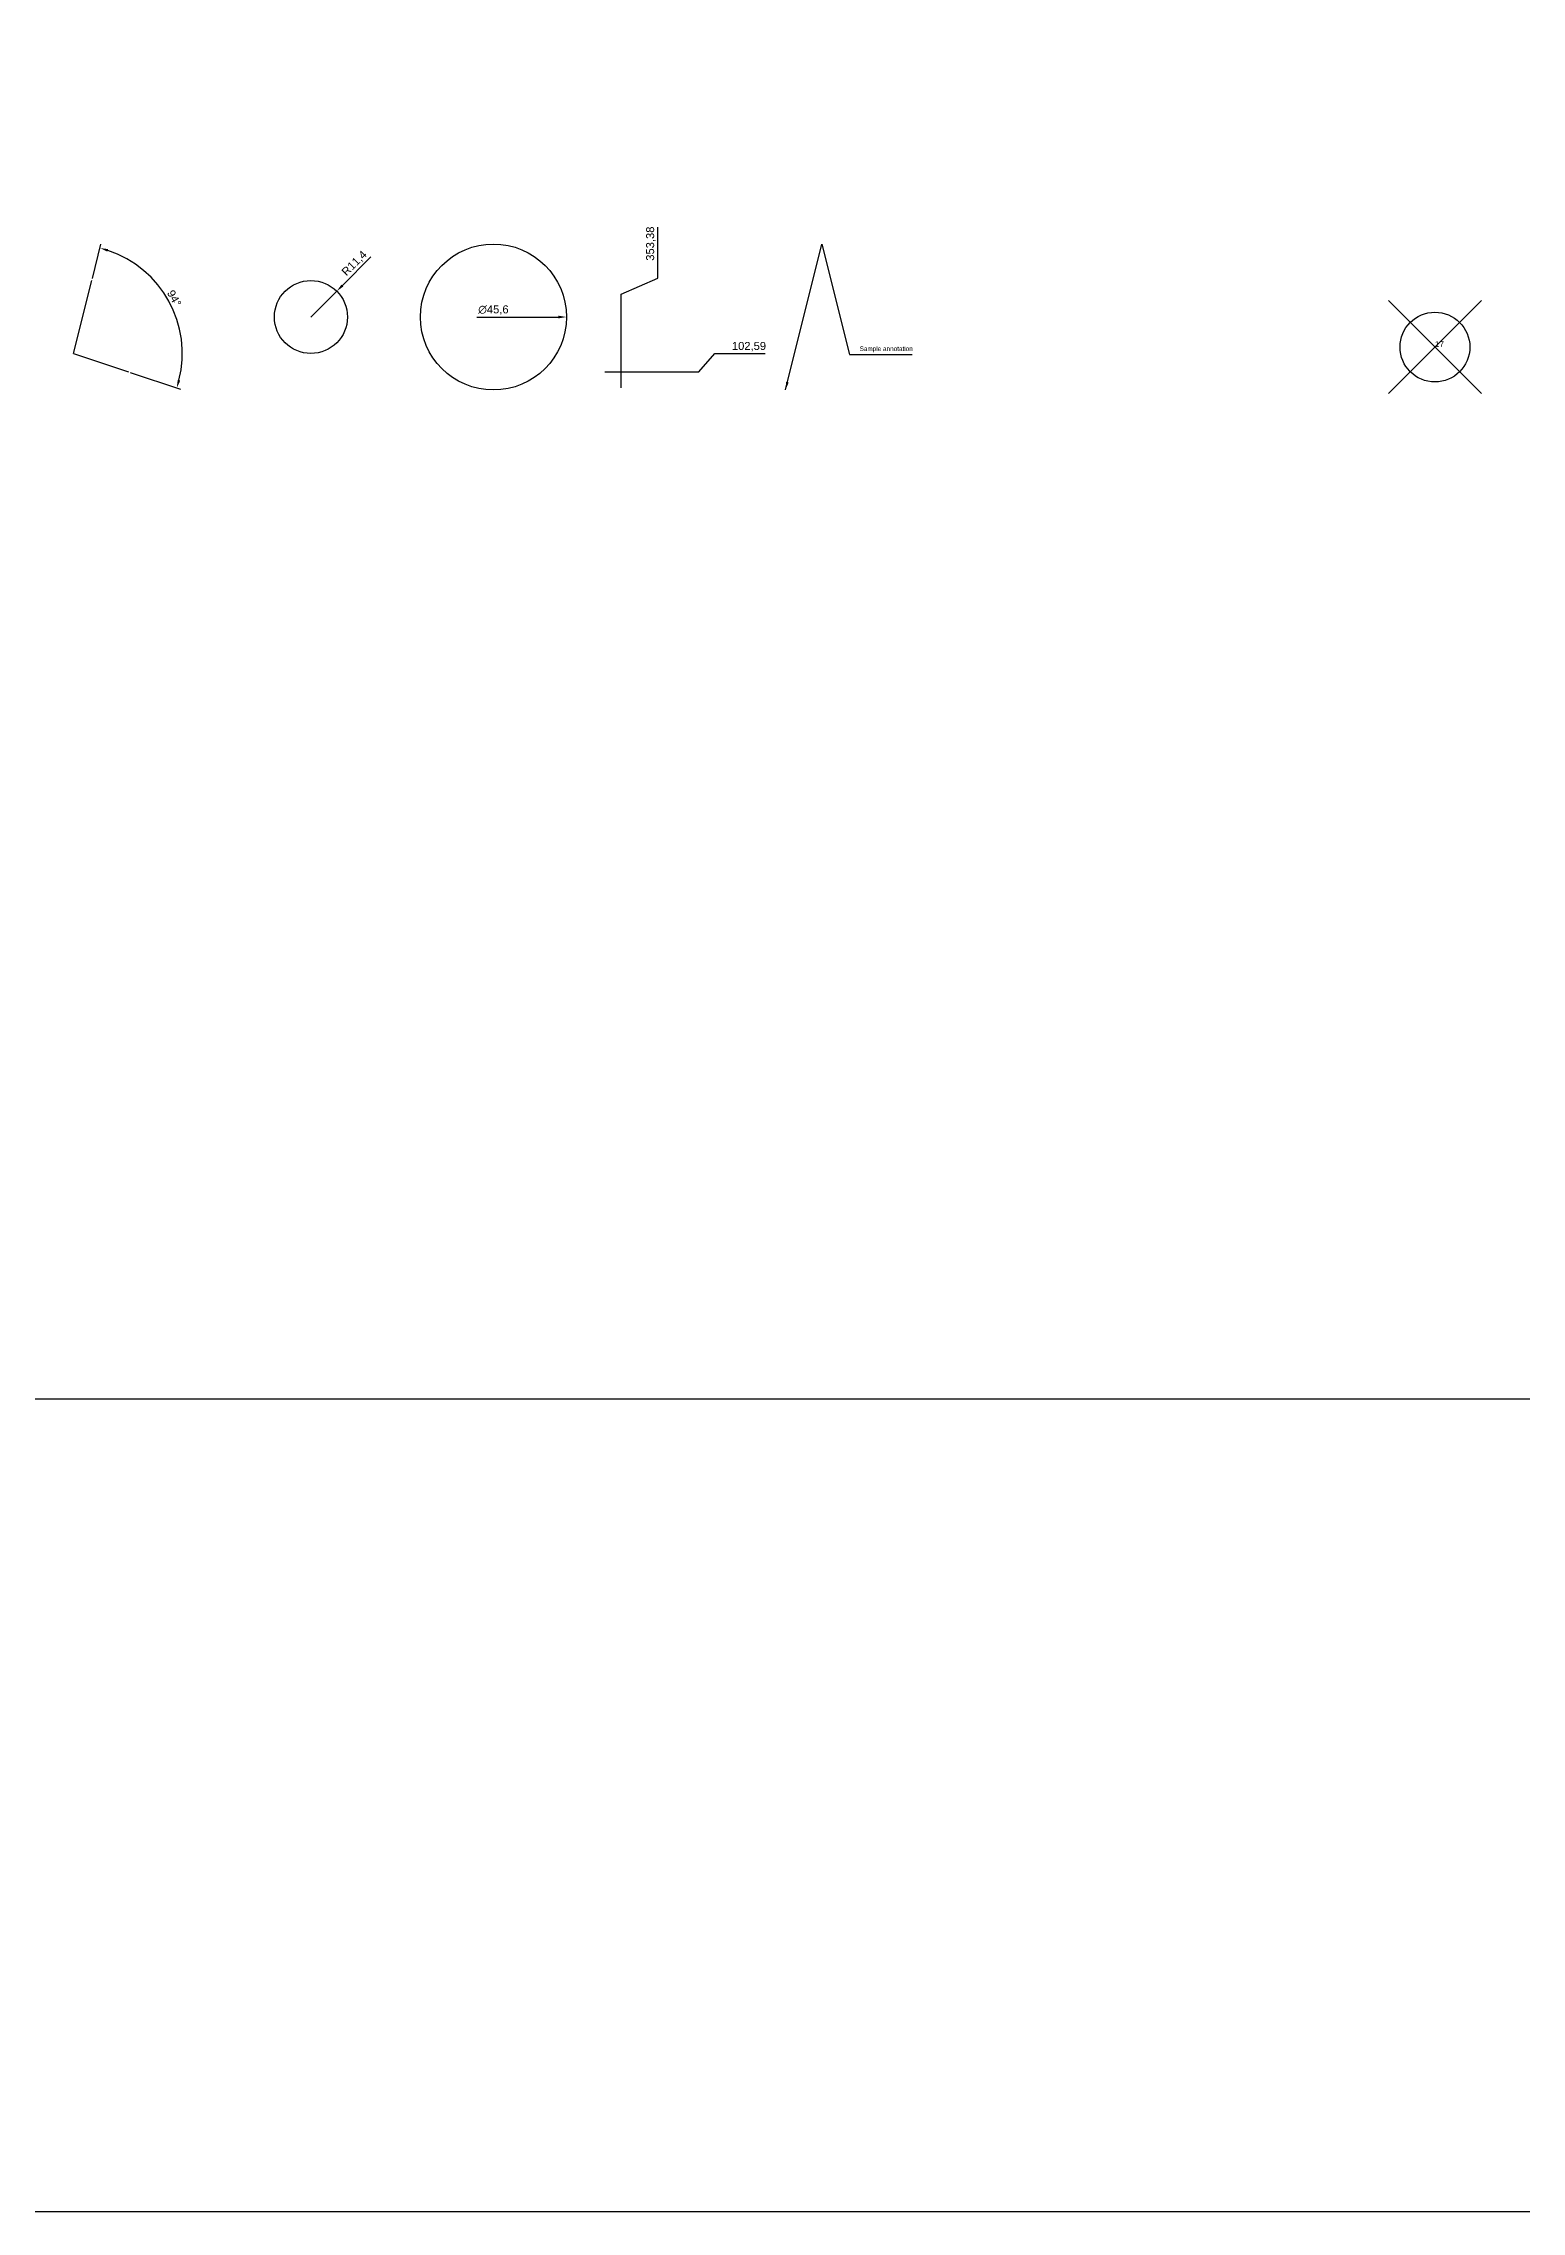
# Model space of a CAD drawing. Header units: inches. Extents: x 1 to 1852, y -566 to 111.
# Drawn here: x 486 to 948, y -566 to 111 of the extents above; entities that cross this region are included whole.
import ezdxf

# ---------------------------------------------------------------- set-up
doc = ezdxf.new("R2010")
doc.units = ezdxf.units.IN
doc.header["$MEASUREMENT"] = 0
doc.header["$PDMODE"] = 34
doc.header["$PDSIZE"] = 0.1
doc.layers.add('Layer1', color=7, linetype='Continuous')
doc.layers.add('Layer2', color=65, linetype='Continuous')
doc.styles.get("Standard").update_dxf_attribs({"font": 'arial.ttf'})
doc.dimstyles.new('ISO-25', dxfattribs={"dimtxt": 2.5, "dimasz": 2.5, "dimexe": 1.25, "dimexo": 0.625, "dimtad": 1, "dimtxsty": 'Standard', "dimcen": 2.5, "dimadec": 0, "dimazin": 0, "dimtfac": 1, "dimtmove": 0, "dimatfit": 3, "dimfxl": 0, "dimarcsym": 0})

# ---------------------------------------------------------------- blocks, each defined once
blk = doc.blocks.new('*D5')
at = {"layer": 'Defpoints', "color": 0, "transparency": 16777216}
for p in [(501.28, 37.14), (528.65, 21.99), (495.58, 14.34), (495.58, 14.34), (512.68, 8.64)]:
    blk.add_point(p, dxfattribs=at)
at = {"layer": 'Layer1', "color": 0, "lineweight": -2, "transparency": 16777216}
for p, q in [((501.43, 37.75), (504.12, 48.48)), ((513.27, 8.44), (528.97, 3.21))]:
    blk.add_line(p, q, dxfattribs=at)
blk.add_arc((495.58, 14.34), 33.94, 345.78623, 71.74257, dxfattribs=at)
at = {"layer": 'Layer1', "color": 0, "transparency": 16777216}
for points in [[(506.1, 46.17), (506.33, 46.97), (503.81, 47.27)], [(528.88, 5.89), (528.08, 6.12), (527.78, 3.61)]]:
    blk.add_solid(points, dxfattribs=at)
at = {"layer": 'Layer1', "color": 0, "transparency": 16777216, "insert": (527, 31.59), "char_height": 2.5, "attachment_point": 5, "rotation": 298.7644}
blk.add_mtext('94°', dxfattribs=at)
blk = doc.blocks.new('*D10')
at = {"layer": 'Defpoints', "color": 0, "transparency": 16777216}
for p in [(577.74, 33.8), (569.68, 25.74)]:
    blk.add_point(p, dxfattribs=at)
at = {"layer": 'Layer1', "color": 0, "lineweight": -2, "transparency": 16777216}
for p, q in [((588.43, 44.5), (579.5, 35.57)), ((569.68, 25.74), (577.74, 33.8))]:
    blk.add_line(p, q, dxfattribs=at)
at = {"layer": 'Layer1', "color": 0, "transparency": 16777216}
blk.add_solid([(579.21, 35.86), (579.8, 35.27), (577.74, 33.8)], dxfattribs=at)
at = {"layer": 'Layer1', "color": 0, "transparency": 16777216, "insert": (583.35, 42.42), "char_height": 2.5, "attachment_point": 5, "rotation": 45}
blk.add_mtext('R11,4', dxfattribs=at)
blk = doc.blocks.new('*D11')
at = {"layer": 'Defpoints', "color": 0, "transparency": 16777216}
for p in [(603.87, 25.74), (649.47, 25.74)]:
    blk.add_point(p, dxfattribs=at)
at = {"layer": 'Layer1', "color": 0, "lineweight": -2, "transparency": 16777216}
blk.add_line((621.44, 25.74), (646.97, 25.74), dxfattribs=at)
at = {"layer": 'Layer1', "color": 0, "transparency": 16777216}
blk.add_solid([(646.97, 26.16), (646.97, 25.32), (649.47, 25.74)], dxfattribs=at)
at = {"layer": 'Layer1', "color": 0, "transparency": 16777216, "insert": (626.67, 27.91), "char_height": 2.5, "attachment_point": 5}
blk.add_mtext('∅45,6', dxfattribs=at)
blk = doc.blocks.new('*D6')
at = {"layer": 'Defpoints', "color": 0, "transparency": 16777216}
for p in [(313.19, 111.24), (700.77, 14.34), (660.87, 8.64)]:
    blk.add_point(p, dxfattribs=at)
at = {"layer": 'Layer1', "color": 0, "lineweight": -2, "transparency": 16777216}
for p, q in [((690.77, 8.64), (695.77, 14.34)), ((695.77, 14.34), (711.54, 14.34)), ((661.5, 8.64), (690.77, 8.64))]:
    blk.add_line(p, q, dxfattribs=at)
at = {"layer": 'Layer1', "color": 0, "transparency": 16777216, "insert": (706.47, 16.47), "char_height": 2.5, "attachment_point": 5}
blk.add_mtext('102,59', dxfattribs=at)
blk = doc.blocks.new('*D7')
at = {"layer": 'Defpoints', "color": 0, "transparency": 16777216}
for p in [(313.19, 111.24), (677.97, 42.84), (666.57, 2.94)]:
    blk.add_point(p, dxfattribs=at)
at = {"layer": 'Layer1', "color": 0, "lineweight": -2, "transparency": 16777216}
for p, q in [((677.97, 37.84), (677.97, 53.85)), ((666.57, 32.84), (677.97, 37.84)), ((666.57, 3.57), (666.57, 32.84))]:
    blk.add_line(p, q, dxfattribs=at)
at = {"layer": 'Layer1', "color": 0, "transparency": 16777216, "insert": (675.84, 48.66), "char_height": 2.5, "attachment_point": 5, "rotation": 90}
blk.add_mtext('353,38', dxfattribs=at)
blk = doc.blocks.new('MyBlock')
for p, q in [((-40, -40), (40, 40)), ((-40, 40), (40, -40))]:
    blk.add_line(p, q)
blk.add_circle((0, 0), 30)
blk.add_attdef('ATTINFO', (0, 0), '', height=5)

msp = doc.modelspace()

# ---------------------------------------------------------------- linework, layer by layer
msp.add_lwpolyline([(52.6915, -312.36161), (52.6915, -566.16858), (1852.18563, -566.16858), (1852.18563, -312.36161)], close=True)
at = {"layer": 'Layer2'}
for q in [(501.28008, 37.13938), (512.67949, 8.64088)]:
    msp.add_line((495.58038, 14.34058), q, dxfattribs=at)
for centre, radius in [((626.6735, 25.73998), 22.7988), ((569.67649, 25.73998), 11.3994)]:
    msp.add_circle(centre, radius, dxfattribs=at)

# ---------------------------------------------------------------- block references
at = {"layer": 'Layer1', "xscale": 0.3633736948472006, "yscale": 0.3633736948472006, "zscale": 0.3633736948472006}
msp.add_blockref('MyBlock', (920.67963, 16.35285), dxfattribs=at).add_auto_attribs({'ATTINFO': '17'})

# ---------------------------------------------------------------- texts
at = {"layer": 'Layer1', "insert": (741.02375, 14.69681), "char_height": 1.4249252, "attachment_point": 7}
msp.add_mtext('Sample annotation', dxfattribs=at)

# ---------------------------------------------------------------- dimensions: what is measured, and where the dimension line sits
at = {"layer": 'Layer1'}
for feature_location, offset, dtype, picture, middle in [((660.87171, 8.64088), (39.89791, 5.6997), 0, '*D6', (706.46879, 16.46797)), ((666.57141, 2.94118), (11.3994, 39.89791), 1, '*D7', (675.84342, 48.65508))]:
    dim = msp.add_ordinate_dim(feature_location=feature_location, offset=offset, dtype=dtype, origin=(313.18996, 111.2355), dimstyle='ISO-25', dxfattribs=at)
    dim.commit()
    dim.dimension.update_dxf_attribs({"geometry": picture, "text_midpoint": middle})
dim = msp.add_angular_dim_2l(base=(528.64747, 21.99374), line1=((495.58038, 14.34058), (501.28008, 37.13938)), line2=((495.58038, 14.34058), (512.67949, 8.64088)), dimstyle='ISO-25', dxfattribs=at)
dim.commit()
dim.dimension.update_dxf_attribs({"geometry": '*D5', "text_midpoint": (527.00022, 31.58837)})
dim = msp.add_radius_dim(center=(569.67649, 25.73998), mpoint=(577.73709, 33.80058), dimstyle='ISO-25', dxfattribs=at)
dim.commit()
dim.dimension.update_dxf_attribs({"geometry": '*D10', "text_midpoint": (583.34848, 42.42055)})
dim = msp.add_diameter_dim_2p(p1=(603.8747, 25.73998), p2=(649.47231, 25.73998), dimstyle='ISO-25', dxfattribs=at)
dim.commit()
dim.dimension.update_dxf_attribs({"geometry": '*D11', "text_midpoint": (626.6735, 25.73998), "dimtype": 163})

# ---------------------------------------------------------------- leaders
at = {"layer": 'Layer1', "annotation_type": 0, "has_hookline": 1, "hookline_direction": 0, "text_width": 16.374}
msp.add_leader([(717.86872, 2.94118), (729.26812, 48.53879), (737.89875, 14.07181), (740.39875, 14.07181)], dimstyle='ISO-25', dxfattribs=at)

doc.saveas('drawing.dxf')
